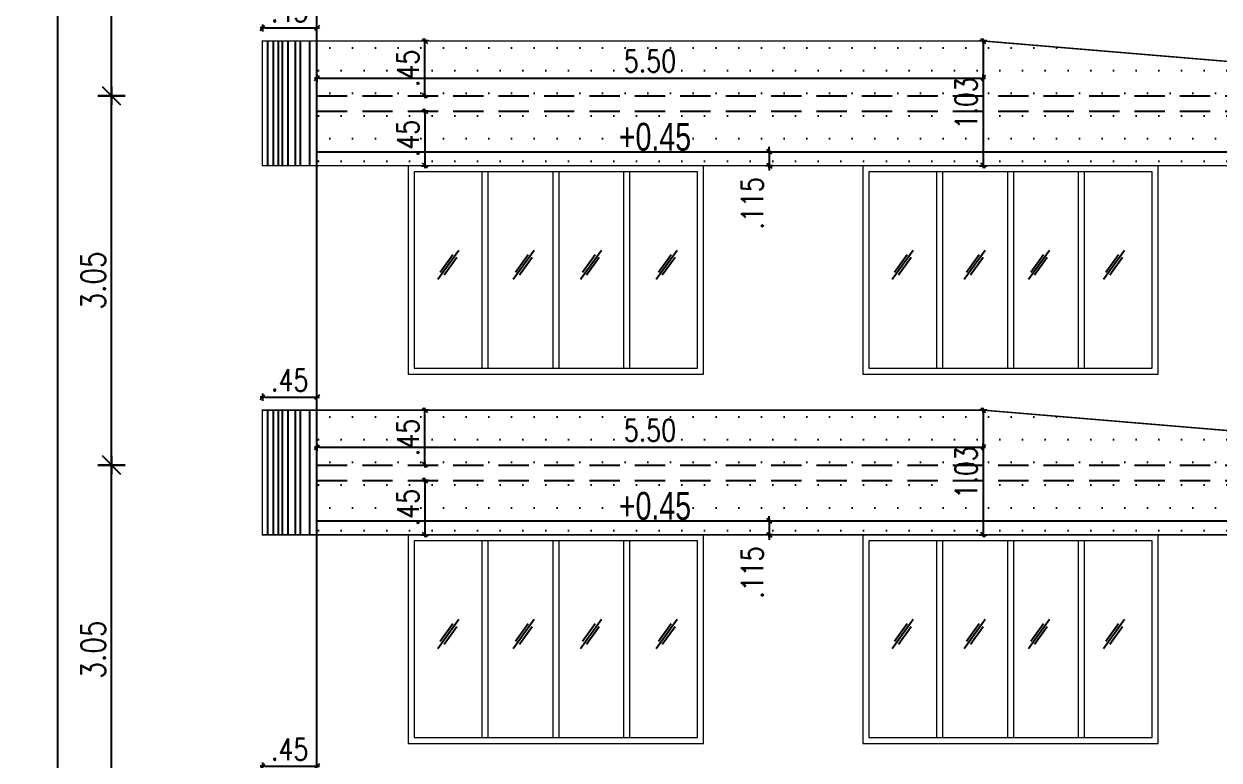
# Model space of a CAD drawing. Header units: inches. Extents: x 14235 to 14499, y 0 to 2549.
# Drawn here: x 14336.14 to 14346, y 2422.01 to 2428.1 of the extents above; entities that cross this region are included whole.
import ezdxf
from ezdxf.enums import TextEntityAlignment as Align

# ---------------------------------------------------------------- set-up
doc = ezdxf.new("R2010")
doc.units = ezdxf.units.IN
doc.header["$LTSCALE"] = 0.25
doc.header["$MEASUREMENT"] = 0
doc.header["$PDMODE"] = 35
doc.linetypes.add('1', pattern=[0])
doc.linetypes.add('DASHEDX2', pattern=[1.5, 1, -0.5])
for name, color, linetype in [('dim-details', 7, 'Continuous'), ('ELE.PROJ.', 1, 'Continuous'), ('GLASS WINDOW', 251, '1'), ('hatch', 251, 'Continuous'), ('proj-internal', 1, 'DASHEDX2'), ('wall', 7, 'Continuous'), ('WORK TEX', 6, 'Continuous'), ('WORKING DIM', 7, 'Continuous')]:
    doc.layers.add(name, color=color, linetype=linetype)
doc.layers.add('WINDOW', color=106, linetype='Continuous', lineweight=13)
doc.styles.add('ARL', font='swisscl_0.ttf')
doc.styles.add('romans', font='romans.shx', dxfattribs={"width": 0.8})
doc.dimstyles.new('121', dxfattribs={"dimscale": 0.1, "dimtxt": 1.8, "dimasz": 0.2, "dimexe": 0.03125, "dimexo": 0.25, "dimgap": 0.5, "dimtad": 1, "dimzin": 4, "dimdsep": 46, "dimtxsty": 'romans', "dimblk1": 'MINITICK', "dimblk2": 'MINITICK', "dimsah": 1, "dimcen": 1, "dimse1": 1, "dimse2": 1, "dimclrd": 252, "dimclre": 256, "dimclrt": 7, "dimadec": 3, "dimazin": 0, "dimtfac": 0.8, "dimtix": 1, "dimtmove": 2, "dimatfit": 3, "dimfxl": 0, "dimtolj": 1, "dimtzin": 3, "dimarcsym": 0})
doc.dimstyles.new('minitick-100', dxfattribs={"dimscale": 0.1, "dimtxt": 2, "dimasz": 0.75, "dimexe": 0.03125, "dimexo": 0.25, "dimgap": 0.5, "dimtad": 1, "dimzin": 4, "dimdsep": 46, "dimtxsty": 'romans', "dimblk1": 'MINITICK', "dimblk2": 'MINITICK', "dimsah": 1, "dimcen": 1, "dimse1": 1, "dimse2": 1, "dimclrd": 252, "dimclre": 256, "dimclrt": 256, "dimadec": 3, "dimazin": 0, "dimtfac": 0.8, "dimtix": 1, "dimtmove": 2, "dimatfit": 3, "dimfxl": 0, "dimtolj": 1, "dimtzin": 3, "dimarcsym": 0})

# ---------------------------------------------------------------- blocks, each defined once
blk = doc.blocks.new('MINITICK')
at = {"color": 7}
for p, q in [((0, -1.5), (0, 1.5)), ((1, 1), (-1, -1)), ((-1, 0), (1, 0))]:
    blk.add_line(p, q, dxfattribs=at)
blk = doc.blocks.new('*D733')
at = {"layer": 'Defpoints', "color": 0, "transparency": 16777216}
for p in [(14336.8589, 2424.4528), (14338.9867, 2424.4528), (14338.9747, 2421.4027)]:
    blk.add_point(p, dxfattribs=at)
at = {"layer": 'dim-details', "color": 252, "lineweight": -2, "transparency": 16777216}
blk.add_line((14336.8589, 2421.4777), (14336.8589, 2424.3778), dxfattribs=at)
at = {"layer": 'dim-details', "color": 252, "lineweight": -2, "transparency": 16777216, "xscale": 0.07500000000000001, "yscale": 0.07500000000000001, "zscale": 0.07500000000000001}
for p, rotation in [((14336.8589, 2424.4528), 90), ((14336.8589, 2421.4027), 270)]:
    blk.add_blockref('MINITICK', p, dxfattribs=dict(at, rotation=rotation))
at = {"layer": 'dim-details', "transparency": 16777216, "insert": (14336.7089, 2422.9277), "char_height": 0.2, "attachment_point": 5, "rotation": 90, "style": 'romans'}
blk.add_mtext('\\A1;3.05', dxfattribs=at)
blk = doc.blocks.new('*D734')
at = {"layer": 'Defpoints', "color": 0, "transparency": 16777216}
for p in [(14336.8589, 2427.5027), (14338.9971, 2427.5027), (14338.9867, 2424.4528)]:
    blk.add_point(p, dxfattribs=at)
at = {"layer": 'dim-details', "color": 252, "lineweight": -2, "transparency": 16777216}
blk.add_line((14336.8589, 2424.5278), (14336.8589, 2427.4277), dxfattribs=at)
at = {"layer": 'dim-details', "color": 252, "lineweight": -2, "transparency": 16777216, "xscale": 0.07500000000000001, "yscale": 0.07500000000000001, "zscale": 0.07500000000000001}
for p, rotation in [((14336.8589, 2427.5027), 90), ((14336.8589, 2424.4528), 270)]:
    blk.add_blockref('MINITICK', p, dxfattribs=dict(at, rotation=rotation))
at = {"layer": 'dim-details', "transparency": 16777216, "insert": (14336.7089, 2425.9777), "char_height": 0.2, "attachment_point": 5, "rotation": 90, "style": 'romans'}
blk.add_mtext('\\A1;3.05', dxfattribs=at)
blk = doc.blocks.new('*D735')
at = {"layer": 'Defpoints', "color": 0, "transparency": 16777216}
for p in [(14336.8589, 2430.5527), (14339.1167, 2430.5527), (14338.9971, 2427.5027)]:
    blk.add_point(p, dxfattribs=at)
at = {"layer": 'dim-details', "color": 252, "lineweight": -2, "transparency": 16777216}
blk.add_line((14336.8589, 2427.5777), (14336.8589, 2430.4777), dxfattribs=at)
at = {"layer": 'dim-details', "color": 252, "lineweight": -2, "transparency": 16777216, "xscale": 0.07500000000000001, "yscale": 0.07500000000000001, "zscale": 0.07500000000000001}
for p, rotation in [((14336.8589, 2430.5527), 90), ((14336.8589, 2427.5027), 270)]:
    blk.add_blockref('MINITICK', p, dxfattribs=dict(at, rotation=rotation))
at = {"layer": 'dim-details', "transparency": 16777216, "insert": (14336.7089, 2429.0277), "char_height": 0.2, "attachment_point": 5, "rotation": 90, "style": 'romans'}
blk.add_mtext('\\A1;3.05', dxfattribs=at)
blk = doc.blocks.new('*D745')
at = {"layer": 'Defpoints', "color": 0, "transparency": 16777216}
for p in [(14336.4174, 2454.9527), (14339.0437, 2454.9527), (14339.0437, 2414.9757)]:
    blk.add_point(p, dxfattribs=at)
at = {"layer": 'dim-details', "color": 252, "lineweight": -2, "transparency": 16777216}
blk.add_line((14336.4174, 2415.0507), (14336.4174, 2454.8777), dxfattribs=at)
at = {"layer": 'dim-details', "color": 252, "lineweight": -2, "transparency": 16777216, "xscale": 0.07500000000000001, "yscale": 0.07500000000000001, "zscale": 0.07500000000000001}
for p, rotation in [((14336.4174, 2454.9527), 90), ((14336.4174, 2414.9757), 270)]:
    blk.add_blockref('MINITICK', p, dxfattribs=dict(at, rotation=rotation))
at = {"layer": 'dim-details', "transparency": 16777216, "insert": (14336.2674, 2434.9642), "char_height": 0.2, "attachment_point": 5, "rotation": 90, "style": 'romans'}
blk.add_mtext('\\A1;39.98', dxfattribs=at)
blk = doc.blocks.new('*D1127')
at = {"layer": 'Defpoints', "color": 0, "transparency": 16777216}
for p in [(14338.5555, 2421.9637), (14338.1055, 2421.8564), (14338.5555, 2421.8564)]:
    blk.add_point(p, dxfattribs=at)
at = {"layer": 'WORKING DIM', "color": 252, "lineweight": -2, "transparency": 16777216}
blk.add_line((14338.1255, 2421.9637), (14338.5355, 2421.9637), dxfattribs=at)
at = {"layer": 'WORKING DIM', "color": 252, "lineweight": -2, "transparency": 16777216, "xscale": 0.02, "yscale": 0.02, "zscale": 0.02, "rotation": 180}
blk.add_blockref('MINITICK', (14338.1055, 2421.9637), dxfattribs=at)
at = {"layer": 'WORKING DIM', "color": 252, "lineweight": -2, "transparency": 16777216, "xscale": 0.02, "yscale": 0.02, "zscale": 0.02}
blk.add_blockref('MINITICK', (14338.5555, 2421.9637), dxfattribs=at)
at = {"layer": 'WORKING DIM', "color": 7, "transparency": 16777216, "insert": (14338.3305, 2422.1037), "char_height": 0.18, "attachment_point": 5, "style": 'romans'}
blk.add_mtext('\\A1;.45', dxfattribs=at)
blk = doc.blocks.new('*D1128')
at = {"layer": 'Defpoints', "color": 0, "transparency": 16777216}
for p in [(14338.5555, 2422.2231), (14344.0555, 2421.8564), (14344.0555, 2421.5498)]:
    blk.add_point(p, dxfattribs=at)
at = {"layer": 'WORKING DIM', "color": 252, "lineweight": -2, "transparency": 16777216}
blk.add_line((14338.5755, 2421.5498), (14344.0355, 2421.5498), dxfattribs=at)
at = {"layer": 'WORKING DIM', "color": 252, "lineweight": -2, "transparency": 16777216, "xscale": 0.02, "yscale": 0.02, "zscale": 0.02, "rotation": 180}
blk.add_blockref('MINITICK', (14338.5555, 2421.5498), dxfattribs=at)
at = {"layer": 'WORKING DIM', "color": 252, "lineweight": -2, "transparency": 16777216, "xscale": 0.02, "yscale": 0.02, "zscale": 0.02}
blk.add_blockref('MINITICK', (14344.0555, 2421.5498), dxfattribs=at)
at = {"layer": 'WORKING DIM', "color": 7, "transparency": 16777216, "insert": (14341.3055, 2421.6898), "char_height": 0.18, "attachment_point": 5, "style": 'romans'}
blk.add_mtext('\\A1;5.50', dxfattribs=at)
blk = doc.blocks.new('*D1138')
at = {"layer": 'Defpoints', "color": 0, "transparency": 16777216}
for p in [(14338.5555, 2425.0137), (14338.1055, 2424.9064), (14338.5555, 2424.9064)]:
    blk.add_point(p, dxfattribs=at)
at = {"layer": 'WORKING DIM', "color": 252, "lineweight": -2, "transparency": 16777216}
blk.add_line((14338.1255, 2425.0137), (14338.5355, 2425.0137), dxfattribs=at)
at = {"layer": 'WORKING DIM', "color": 252, "lineweight": -2, "transparency": 16777216, "xscale": 0.02, "yscale": 0.02, "zscale": 0.02, "rotation": 180}
blk.add_blockref('MINITICK', (14338.1055, 2425.0137), dxfattribs=at)
at = {"layer": 'WORKING DIM', "color": 252, "lineweight": -2, "transparency": 16777216, "xscale": 0.02, "yscale": 0.02, "zscale": 0.02}
blk.add_blockref('MINITICK', (14338.5555, 2425.0137), dxfattribs=at)
at = {"layer": 'WORKING DIM', "color": 7, "transparency": 16777216, "insert": (14338.3305, 2425.1537), "char_height": 0.18, "attachment_point": 5, "style": 'romans'}
blk.add_mtext('\\A1;.45', dxfattribs=at)
blk = doc.blocks.new('*D1139')
at = {"layer": 'Defpoints', "color": 0, "transparency": 16777216}
for p in [(14338.5555, 2425.2731), (14344.0555, 2424.9064), (14344.0555, 2424.5998)]:
    blk.add_point(p, dxfattribs=at)
at = {"layer": 'WORKING DIM', "color": 252, "lineweight": -2, "transparency": 16777216}
blk.add_line((14338.5755, 2424.5998), (14344.0355, 2424.5998), dxfattribs=at)
at = {"layer": 'WORKING DIM', "color": 252, "lineweight": -2, "transparency": 16777216, "xscale": 0.02, "yscale": 0.02, "zscale": 0.02, "rotation": 180}
blk.add_blockref('MINITICK', (14338.5555, 2424.5998), dxfattribs=at)
at = {"layer": 'WORKING DIM', "color": 252, "lineweight": -2, "transparency": 16777216, "xscale": 0.02, "yscale": 0.02, "zscale": 0.02}
blk.add_blockref('MINITICK', (14344.0555, 2424.5998), dxfattribs=at)
at = {"layer": 'WORKING DIM', "color": 7, "transparency": 16777216, "insert": (14341.3055, 2424.7398), "char_height": 0.18, "attachment_point": 5, "style": 'romans'}
blk.add_mtext('\\A1;5.50', dxfattribs=at)
blk = doc.blocks.new('*D1140')
at = {"layer": 'Defpoints', "color": 0, "transparency": 16777216}
for p in [(14344.0555, 2424.9064), (14344.0555, 2423.8757), (14344.0555, 2423.8757)]:
    blk.add_point(p, dxfattribs=at)
at = {"layer": 'WORKING DIM', "color": 252, "lineweight": -2, "transparency": 16777216}
blk.add_line((14344.0555, 2424.8864), (14344.0555, 2423.8957), dxfattribs=at)
at = {"layer": 'WORKING DIM', "color": 252, "lineweight": -2, "transparency": 16777216, "xscale": 0.02, "yscale": 0.02, "zscale": 0.02}
for p, rotation in [((14344.0555, 2424.9064), 90), ((14344.0555, 2423.8757), 270)]:
    blk.add_blockref('MINITICK', p, dxfattribs=dict(at, rotation=rotation))
at = {"layer": 'WORKING DIM', "color": 7, "transparency": 16777216, "insert": (14343.9155, 2424.3911), "char_height": 0.18, "attachment_point": 5, "rotation": 90, "style": 'romans'}
blk.add_mtext('\\A1;1.03', dxfattribs=at)
blk = doc.blocks.new('*D1141')
at = {"layer": 'Defpoints', "color": 0, "transparency": 16777216}
for p in [(14339.3302, 2424.9064), (14339.4476, 2424.9064), (14339.3302, 2424.4528)]:
    blk.add_point(p, dxfattribs=at)
at = {"layer": 'WORKING DIM', "color": 252, "lineweight": -2, "transparency": 16777216}
blk.add_line((14339.4476, 2424.4728), (14339.4476, 2424.8864), dxfattribs=at)
at = {"layer": 'WORKING DIM', "color": 252, "lineweight": -2, "transparency": 16777216, "xscale": 0.02, "yscale": 0.02, "zscale": 0.02}
for p, rotation in [((14339.4476, 2424.9064), 90), ((14339.4476, 2424.4528), 270)]:
    blk.add_blockref('MINITICK', p, dxfattribs=dict(at, rotation=rotation))
at = {"layer": 'WORKING DIM', "color": 7, "transparency": 16777216, "insert": (14339.3076, 2424.6796), "char_height": 0.18, "attachment_point": 5, "rotation": 90, "style": 'romans'}
blk.add_mtext('\\A1;.45', dxfattribs=at)
blk = doc.blocks.new('*D1142')
at = {"layer": 'Defpoints', "color": 0, "transparency": 16777216}
for p in [(14339.5969, 2424.3257), (14339.4476, 2423.8757), (14339.5969, 2423.8757)]:
    blk.add_point(p, dxfattribs=at)
at = {"layer": 'WORKING DIM', "color": 252, "lineweight": -2, "transparency": 16777216}
blk.add_line((14339.4476, 2424.3057), (14339.4476, 2423.8957), dxfattribs=at)
at = {"layer": 'WORKING DIM', "color": 252, "lineweight": -2, "transparency": 16777216, "xscale": 0.02, "yscale": 0.02, "zscale": 0.02}
for p, rotation in [((14339.4476, 2424.3257), 90), ((14339.4476, 2423.8757), 270)]:
    blk.add_blockref('MINITICK', p, dxfattribs=dict(at, rotation=rotation))
at = {"layer": 'WORKING DIM', "color": 7, "transparency": 16777216, "insert": (14339.3076, 2424.1007), "char_height": 0.18, "attachment_point": 5, "rotation": 90, "style": 'romans'}
blk.add_mtext('\\A1;.45', dxfattribs=at)
blk = doc.blocks.new('*D1146')
at = {"layer": 'Defpoints', "color": 0, "transparency": 16777216}
for p in [(14339.3302, 2424.9064), (14359.5003, 2424.9064), (14359.6176, 2424.4528)]:
    blk.add_point(p, dxfattribs=at)
at = {"layer": 'WORKING DIM', "color": 252, "lineweight": -2, "transparency": 16777216}
blk.add_line((14359.5003, 2424.4728), (14359.5003, 2424.8864), dxfattribs=at)
at = {"layer": 'WORKING DIM', "color": 252, "lineweight": -2, "transparency": 16777216, "xscale": 0.02, "yscale": 0.02, "zscale": 0.02}
for p, rotation in [((14359.5003, 2424.9064), 90), ((14359.5003, 2424.4528), 270)]:
    blk.add_blockref('MINITICK', p, dxfattribs=dict(at, rotation=rotation))
at = {"layer": 'WORKING DIM', "color": 7, "transparency": 16777216, "insert": (14359.3603, 2424.6796), "char_height": 0.18, "attachment_point": 5, "rotation": 90, "style": 'romans'}
blk.add_mtext('\\A1;.45', dxfattribs=at)
blk = doc.blocks.new('*D1147')
at = {"layer": 'Defpoints', "color": 0, "transparency": 16777216}
for p in [(14359.3509, 2424.3257), (14339.5969, 2423.8757), (14359.5003, 2423.8757)]:
    blk.add_point(p, dxfattribs=at)
at = {"layer": 'WORKING DIM', "color": 252, "lineweight": -2, "transparency": 16777216}
blk.add_line((14359.5003, 2424.3057), (14359.5003, 2423.8957), dxfattribs=at)
at = {"layer": 'WORKING DIM', "color": 252, "lineweight": -2, "transparency": 16777216, "xscale": 0.02, "yscale": 0.02, "zscale": 0.02}
for p, rotation in [((14359.5003, 2424.3257), 90), ((14359.5003, 2423.8757), 270)]:
    blk.add_blockref('MINITICK', p, dxfattribs=dict(at, rotation=rotation))
at = {"layer": 'WORKING DIM', "color": 7, "transparency": 16777216, "insert": (14359.3603, 2424.1007), "char_height": 0.18, "attachment_point": 5, "rotation": 90, "style": 'romans'}
blk.add_mtext('\\A1;.45', dxfattribs=at)
blk = doc.blocks.new('*D1149')
at = {"layer": 'Defpoints', "color": 0, "transparency": 16777216}
for p in [(14338.5555, 2428.0637), (14338.1055, 2427.9564), (14338.5555, 2427.9564)]:
    blk.add_point(p, dxfattribs=at)
at = {"layer": 'WORKING DIM', "color": 252, "lineweight": -2, "transparency": 16777216}
blk.add_line((14338.1255, 2428.0637), (14338.5355, 2428.0637), dxfattribs=at)
at = {"layer": 'WORKING DIM', "color": 252, "lineweight": -2, "transparency": 16777216, "xscale": 0.02, "yscale": 0.02, "zscale": 0.02, "rotation": 180}
blk.add_blockref('MINITICK', (14338.1055, 2428.0637), dxfattribs=at)
at = {"layer": 'WORKING DIM', "color": 252, "lineweight": -2, "transparency": 16777216, "xscale": 0.02, "yscale": 0.02, "zscale": 0.02}
blk.add_blockref('MINITICK', (14338.5555, 2428.0637), dxfattribs=at)
at = {"layer": 'WORKING DIM', "color": 7, "transparency": 16777216, "insert": (14338.3305, 2428.2037), "char_height": 0.18, "attachment_point": 5, "style": 'romans'}
blk.add_mtext('\\A1;.45', dxfattribs=at)
blk = doc.blocks.new('*D1150')
at = {"layer": 'Defpoints', "color": 0, "transparency": 16777216}
for p in [(14338.5555, 2428.3231), (14344.0555, 2427.9564), (14344.0555, 2427.6498)]:
    blk.add_point(p, dxfattribs=at)
at = {"layer": 'WORKING DIM', "color": 252, "lineweight": -2, "transparency": 16777216}
blk.add_line((14338.5755, 2427.6498), (14344.0355, 2427.6498), dxfattribs=at)
at = {"layer": 'WORKING DIM', "color": 252, "lineweight": -2, "transparency": 16777216, "xscale": 0.02, "yscale": 0.02, "zscale": 0.02, "rotation": 180}
blk.add_blockref('MINITICK', (14338.5555, 2427.6498), dxfattribs=at)
at = {"layer": 'WORKING DIM', "color": 252, "lineweight": -2, "transparency": 16777216, "xscale": 0.02, "yscale": 0.02, "zscale": 0.02}
blk.add_blockref('MINITICK', (14344.0555, 2427.6498), dxfattribs=at)
at = {"layer": 'WORKING DIM', "color": 7, "transparency": 16777216, "insert": (14341.3055, 2427.7898), "char_height": 0.18, "attachment_point": 5, "style": 'romans'}
blk.add_mtext('\\A1;5.50', dxfattribs=at)
blk = doc.blocks.new('*D1151')
at = {"layer": 'Defpoints', "color": 0, "transparency": 16777216}
for p in [(14344.0555, 2427.9564), (14344.0555, 2426.9257), (14344.0555, 2426.9257)]:
    blk.add_point(p, dxfattribs=at)
at = {"layer": 'WORKING DIM', "color": 252, "lineweight": -2, "transparency": 16777216}
blk.add_line((14344.0555, 2427.9364), (14344.0555, 2426.9457), dxfattribs=at)
at = {"layer": 'WORKING DIM', "color": 252, "lineweight": -2, "transparency": 16777216, "xscale": 0.02, "yscale": 0.02, "zscale": 0.02}
for p, rotation in [((14344.0555, 2427.9564), 90), ((14344.0555, 2426.9257), 270)]:
    blk.add_blockref('MINITICK', p, dxfattribs=dict(at, rotation=rotation))
at = {"layer": 'WORKING DIM', "color": 7, "transparency": 16777216, "insert": (14343.9155, 2427.4411), "char_height": 0.18, "attachment_point": 5, "rotation": 90, "style": 'romans'}
blk.add_mtext('\\A1;1.03', dxfattribs=at)
blk = doc.blocks.new('*D1152')
at = {"layer": 'Defpoints', "color": 0, "transparency": 16777216}
for p in [(14339.3302, 2427.9564), (14339.4476, 2427.9564), (14339.3302, 2427.5027)]:
    blk.add_point(p, dxfattribs=at)
at = {"layer": 'WORKING DIM', "color": 252, "lineweight": -2, "transparency": 16777216}
blk.add_line((14339.4476, 2427.5227), (14339.4476, 2427.9364), dxfattribs=at)
at = {"layer": 'WORKING DIM', "color": 252, "lineweight": -2, "transparency": 16777216, "xscale": 0.02, "yscale": 0.02, "zscale": 0.02}
for p, rotation in [((14339.4476, 2427.9564), 90), ((14339.4476, 2427.5027), 270)]:
    blk.add_blockref('MINITICK', p, dxfattribs=dict(at, rotation=rotation))
at = {"layer": 'WORKING DIM', "color": 7, "transparency": 16777216, "insert": (14339.3076, 2427.7296), "char_height": 0.18, "attachment_point": 5, "rotation": 90, "style": 'romans'}
blk.add_mtext('\\A1;.45', dxfattribs=at)
blk = doc.blocks.new('*D1153')
at = {"layer": 'Defpoints', "color": 0, "transparency": 16777216}
for p in [(14339.5969, 2427.3757), (14339.4476, 2426.9257), (14339.5969, 2426.9257)]:
    blk.add_point(p, dxfattribs=at)
at = {"layer": 'WORKING DIM', "color": 252, "lineweight": -2, "transparency": 16777216}
blk.add_line((14339.4476, 2427.3557), (14339.4476, 2426.9457), dxfattribs=at)
at = {"layer": 'WORKING DIM', "color": 252, "lineweight": -2, "transparency": 16777216, "xscale": 0.02, "yscale": 0.02, "zscale": 0.02}
for p, rotation in [((14339.4476, 2427.3757), 90), ((14339.4476, 2426.9257), 270)]:
    blk.add_blockref('MINITICK', p, dxfattribs=dict(at, rotation=rotation))
at = {"layer": 'WORKING DIM', "color": 7, "transparency": 16777216, "insert": (14339.3076, 2427.1507), "char_height": 0.18, "attachment_point": 5, "rotation": 90, "style": 'romans'}
blk.add_mtext('\\A1;.45', dxfattribs=at)
blk = doc.blocks.new('*D1157')
at = {"layer": 'Defpoints', "color": 0, "transparency": 16777216}
for p in [(14339.3302, 2427.9564), (14359.5003, 2427.9564), (14359.6176, 2427.5027)]:
    blk.add_point(p, dxfattribs=at)
at = {"layer": 'WORKING DIM', "color": 252, "lineweight": -2, "transparency": 16777216}
blk.add_line((14359.5003, 2427.5227), (14359.5003, 2427.9364), dxfattribs=at)
at = {"layer": 'WORKING DIM', "color": 252, "lineweight": -2, "transparency": 16777216, "xscale": 0.02, "yscale": 0.02, "zscale": 0.02}
for p, rotation in [((14359.5003, 2427.9564), 90), ((14359.5003, 2427.5027), 270)]:
    blk.add_blockref('MINITICK', p, dxfattribs=dict(at, rotation=rotation))
at = {"layer": 'WORKING DIM', "color": 7, "transparency": 16777216, "insert": (14359.3603, 2427.7296), "char_height": 0.18, "attachment_point": 5, "rotation": 90, "style": 'romans'}
blk.add_mtext('\\A1;.45', dxfattribs=at)
blk = doc.blocks.new('*D1158')
at = {"layer": 'Defpoints', "color": 0, "transparency": 16777216}
for p in [(14359.3509, 2427.3757), (14339.5969, 2426.9257), (14359.5003, 2426.9257)]:
    blk.add_point(p, dxfattribs=at)
at = {"layer": 'WORKING DIM', "color": 252, "lineweight": -2, "transparency": 16777216}
blk.add_line((14359.5003, 2427.3557), (14359.5003, 2426.9457), dxfattribs=at)
at = {"layer": 'WORKING DIM', "color": 252, "lineweight": -2, "transparency": 16777216, "xscale": 0.02, "yscale": 0.02, "zscale": 0.02}
for p, rotation in [((14359.5003, 2427.3757), 90), ((14359.5003, 2426.9257), 270)]:
    blk.add_blockref('MINITICK', p, dxfattribs=dict(at, rotation=rotation))
at = {"layer": 'WORKING DIM', "color": 7, "transparency": 16777216, "insert": (14359.3603, 2427.1507), "char_height": 0.18, "attachment_point": 5, "rotation": 90, "style": 'romans'}
blk.add_mtext('\\A1;.45', dxfattribs=at)
blk = doc.blocks.new('*D1506')
at = {"layer": 'Defpoints', "color": 0, "transparency": 16777216}
for p in [(14341.9847, 2423.9907), (14341.9847, 2423.8757), (14342.2904, 2423.8757)]:
    blk.add_point(p, dxfattribs=at)
at = {"layer": 'WORKING DIM', "color": 252, "lineweight": -2, "transparency": 16777216}
for p, q in [((14342.2904, 2424.0107), (14342.2904, 2424.0307)), ((14342.2904, 2423.9907), (14342.2904, 2423.8757)), ((14342.2904, 2423.8557), (14342.2904, 2423.8357))]:
    blk.add_line(p, q, dxfattribs=at)
at = {"layer": 'WORKING DIM', "color": 252, "lineweight": -2, "transparency": 16777216, "xscale": 0.02, "yscale": 0.02, "zscale": 0.02}
for p, rotation in [((14342.2904, 2423.9907), 270), ((14342.2904, 2423.8757), 90)]:
    blk.add_blockref('MINITICK', p, dxfattribs=dict(at, rotation=rotation))
at = {"layer": 'WORKING DIM', "color": 7, "transparency": 16777216, "insert": (14342.1504, 2423.5644), "char_height": 0.18, "attachment_point": 5, "rotation": 90, "style": 'romans'}
blk.add_mtext('\\A1;.115', dxfattribs=at)
blk = doc.blocks.new('*D1508')
at = {"layer": 'Defpoints', "color": 0, "transparency": 16777216}
for p in [(14341.9847, 2427.0407), (14341.9847, 2426.9257), (14342.2904, 2426.9257)]:
    blk.add_point(p, dxfattribs=at)
at = {"layer": 'WORKING DIM', "color": 252, "lineweight": -2, "transparency": 16777216}
for p, q in [((14342.2904, 2427.0607), (14342.2904, 2427.0807)), ((14342.2904, 2427.0407), (14342.2904, 2426.9257)), ((14342.2904, 2426.9057), (14342.2904, 2426.8857))]:
    blk.add_line(p, q, dxfattribs=at)
at = {"layer": 'WORKING DIM', "color": 252, "lineweight": -2, "transparency": 16777216, "xscale": 0.02, "yscale": 0.02, "zscale": 0.02}
for p, rotation in [((14342.2904, 2427.0407), 270), ((14342.2904, 2426.9257), 90)]:
    blk.add_blockref('MINITICK', p, dxfattribs=dict(at, rotation=rotation))
at = {"layer": 'WORKING DIM', "color": 7, "transparency": 16777216, "insert": (14342.1504, 2426.6144), "char_height": 0.18, "attachment_point": 5, "rotation": 90, "style": 'romans'}
blk.add_mtext('\\A1;.115', dxfattribs=at)

msp = doc.modelspace()

# ---------------------------------------------------------------- hatches: boundary and pattern name
at = {"layer": 'hatch', "true_color": 0xc7b399}
h = msp.add_hatch(dxfattribs=at)
h.set_pattern_fill('DOTS', color=253, scale=3)
h.set_pattern_definition([(0, (-42.02476, 9.15), (0.09375, 0.1875), [0, -0.1875])])
h.paths.add_polyline_path([(14349.4739, 2427.5027), (14344.0555, 2427.9564), (14338.5555, 2427.9564), (14338.5555, 2426.9257), (14349.4739, 2426.9257)])
h = msp.add_hatch(dxfattribs=at)
h.set_pattern_fill('DOTS', color=253, scale=3)
h.set_pattern_definition([(0, (-42.02476, 6.10003), (0.09375, 0.1875), [0, -0.1875])])
h.paths.add_polyline_path([(14349.4739, 2424.4528), (14344.0555, 2424.9064), (14338.5555, 2424.9064), (14338.5555, 2423.8757), (14349.4739, 2423.8757)])

# ---------------------------------------------------------------- linework, layer by layer
at = {"layer": 'ELE.PROJ.', "color": 8}
for p, q in [((14338.1464, 2427.9564), (14338.1464, 2426.9257)), ((14338.195, 2427.9564), (14338.195, 2426.9257)), ((14338.2361, 2427.9564), (14338.2361, 2426.9257)), ((14338.2697, 2427.9564), (14338.2697, 2426.9257)), ((14338.3158, 2427.9564), (14338.3158, 2426.9257)), ((14338.3767, 2427.9564), (14338.3767, 2426.9257)), ((14338.4167, 2427.9564), (14338.4167, 2426.9257)), ((14338.4948, 2427.9564), (14338.4948, 2426.9257)), ((14338.1464, 2424.9064), (14338.1464, 2423.8757)), ((14338.195, 2424.9064), (14338.195, 2423.8757)), ((14338.2361, 2424.9064), (14338.2361, 2423.8757)), ((14338.2697, 2424.9064), (14338.2697, 2423.8757)), ((14338.3158, 2424.9064), (14338.3158, 2423.8757)), ((14338.3767, 2424.9064), (14338.3767, 2423.8757)), ((14338.4167, 2424.9064), (14338.4167, 2423.8757)), ((14338.4948, 2424.9064), (14338.4948, 2423.8757))]:
    msp.add_line(p, q, dxfattribs=at)
at = {"layer": 'ELE.PROJ.'}
for p, q in [((14338.5555, 2427.0407), (14360.3924, 2427.0407)), ((14338.5555, 2423.9907), (14360.3924, 2423.9907))]:
    msp.add_line(p, q, dxfattribs=at)
at = {"layer": 'ELE.PROJ.', "const_width": 0.012}
for points in [[(14349.4739, 2426.9257), (14338.1055, 2426.9257), (14338.1055, 2427.9564), (14344.0555, 2427.9564), (14349.4739, 2427.5027)], [(14349.4739, 2423.8757), (14338.1055, 2423.8757), (14338.1055, 2424.9064), (14344.0555, 2424.9064), (14349.4739, 2424.4528)]]:
    msp.add_lwpolyline(points, close=True, dxfattribs=at)
at = {"layer": 'GLASS WINDOW', "color": 4, "ltscale": 200}
for p, q in [((14339.7284, 2426.2259), (14339.5547, 2425.9844)), ((14340.3502, 2426.2259), (14340.1766, 2425.9844)), ((14340.904, 2426.2259), (14340.7304, 2425.9844)), ((14341.5303, 2426.2259), (14341.3566, 2425.9844)), ((14343.4793, 2426.2259), (14343.3056, 2425.9844)), ((14344.0736, 2426.2259), (14343.8999, 2425.9844)), ((14344.6039, 2426.2259), (14344.4303, 2425.9844)), ((14345.2238, 2426.2259), (14345.0501, 2425.9844)), ((14339.6778, 2426.1898), (14339.5728, 2426.0438)), ((14339.7103, 2426.1665), (14339.6053, 2426.0205)), ((14340.2996, 2426.1898), (14340.1947, 2426.0438)), ((14340.3321, 2426.1665), (14340.2271, 2426.0205)), ((14340.8535, 2426.1898), (14340.7485, 2426.0438)), ((14340.8859, 2426.1665), (14340.781, 2426.0205)), ((14341.4797, 2426.1898), (14341.3747, 2426.0438)), ((14341.5122, 2426.1665), (14341.4072, 2426.0205)), ((14343.4287, 2426.1898), (14343.3237, 2426.0438)), ((14343.4612, 2426.1665), (14343.3562, 2426.0205)), ((14344.023, 2426.1898), (14343.918, 2426.0438)), ((14344.0555, 2426.1665), (14343.9505, 2426.0205)), ((14344.5534, 2426.1898), (14344.4484, 2426.0438)), ((14344.5858, 2426.1665), (14344.4809, 2426.0205)), ((14345.1732, 2426.1898), (14345.0682, 2426.0438)), ((14345.2057, 2426.1665), (14345.1007, 2426.0205)), ((14339.7284, 2423.1759), (14339.5547, 2422.9344)), ((14340.3502, 2423.1759), (14340.1766, 2422.9344)), ((14340.904, 2423.1759), (14340.7304, 2422.9344)), ((14341.5303, 2423.1759), (14341.3566, 2422.9344)), ((14343.4793, 2423.1759), (14343.3056, 2422.9344)), ((14344.0736, 2423.1759), (14343.8999, 2422.9344)), ((14344.6039, 2423.1759), (14344.4303, 2422.9344)), ((14345.2238, 2423.1759), (14345.0501, 2422.9344)), ((14339.6778, 2423.1398), (14339.5728, 2422.9938)), ((14339.7103, 2423.1164), (14339.6053, 2422.9705)), ((14340.2996, 2423.1398), (14340.1947, 2422.9938)), ((14340.3321, 2423.1164), (14340.2271, 2422.9705)), ((14340.8535, 2423.1398), (14340.7485, 2422.9938)), ((14340.8859, 2423.1164), (14340.781, 2422.9705)), ((14341.4797, 2423.1398), (14341.3747, 2422.9938)), ((14341.5122, 2423.1164), (14341.4072, 2422.9705)), ((14343.4287, 2423.1398), (14343.3237, 2422.9938)), ((14343.4612, 2423.1164), (14343.3562, 2422.9705)), ((14344.023, 2423.1398), (14343.918, 2422.9938)), ((14344.0555, 2423.1164), (14343.9505, 2422.9705)), ((14344.5534, 2423.1398), (14344.4484, 2422.9938)), ((14344.5858, 2423.1164), (14344.4809, 2422.9705)), ((14345.1732, 2423.1398), (14345.0682, 2422.9938)), ((14345.2057, 2423.1164), (14345.1007, 2422.9705))]:
    msp.add_line(p, q, dxfattribs=at)
at = {"layer": 'proj-internal', "color": 251}
for p, q in [((14338.5555, 2427.5027), (14360.3924, 2427.5027)), ((14338.5555, 2427.3757), (14360.3924, 2427.3757)), ((14338.5555, 2424.4528), (14360.3924, 2424.4528)), ((14338.5555, 2424.3257), (14360.3924, 2424.3257))]:
    msp.add_line(p, q, dxfattribs=at)
at = {"layer": 'wall'}
msp.add_line((14338.5555, 2414.9757), (14338.5555, 2456.1027), dxfattribs=at)
at = {"layer": 'WINDOW'}
for p, q in [((14339.9174, 2426.8757), (14339.9174, 2425.2528)), ((14339.9674, 2426.8757), (14339.9674, 2425.2528)), ((14340.5022, 2426.8757), (14340.5022, 2425.2528)), ((14340.5522, 2426.8757), (14340.5522, 2425.2528)), ((14341.0869, 2426.8757), (14341.0869, 2425.2528)), ((14341.1369, 2426.8757), (14341.1369, 2425.2528)), ((14343.6712, 2426.8757), (14343.6712, 2425.2528)), ((14343.7212, 2426.8757), (14343.7212, 2425.2528)), ((14344.256, 2426.8757), (14344.256, 2425.2528)), ((14344.306, 2426.8757), (14344.306, 2425.2528)), ((14344.8407, 2426.8757), (14344.8407, 2425.2528)), ((14344.8907, 2426.8757), (14344.8907, 2425.2528)), ((14339.9174, 2423.8257), (14339.9174, 2422.2027)), ((14339.9674, 2423.8257), (14339.9674, 2422.2027)), ((14340.5022, 2423.8257), (14340.5022, 2422.2027)), ((14340.5522, 2423.8257), (14340.5522, 2422.2027)), ((14341.0869, 2423.8257), (14341.0869, 2422.2027)), ((14341.1369, 2423.8257), (14341.1369, 2422.2027)), ((14343.6712, 2423.8257), (14343.6712, 2422.2027)), ((14343.7212, 2423.8257), (14343.7212, 2422.2027)), ((14344.256, 2423.8257), (14344.256, 2422.2027)), ((14344.306, 2423.8257), (14344.306, 2422.2027)), ((14344.8407, 2423.8257), (14344.8407, 2422.2027)), ((14344.8907, 2423.8257), (14344.8907, 2422.2027))]:
    msp.add_line(p, q, dxfattribs=at)
for points in [[(14339.3077, 2425.2028), (14341.7467, 2425.2028), (14341.7467, 2426.9257), (14339.3077, 2426.9257)], [(14343.0615, 2425.2028), (14345.5005, 2425.2028), (14345.5005, 2426.9257), (14343.0615, 2426.9257)], [(14339.3577, 2425.2528), (14341.6967, 2425.2528), (14341.6967, 2426.8757), (14339.3577, 2426.8757)], [(14343.1115, 2425.2528), (14345.4505, 2425.2528), (14345.4505, 2426.8757), (14343.1115, 2426.8757)], [(14339.3077, 2422.1527), (14341.7467, 2422.1527), (14341.7467, 2423.8757), (14339.3077, 2423.8757)], [(14343.0615, 2422.1527), (14345.5005, 2422.1527), (14345.5005, 2423.8757), (14343.0615, 2423.8757)], [(14339.3577, 2422.2027), (14341.6967, 2422.2027), (14341.6967, 2423.8257), (14339.3577, 2423.8257)], [(14343.1115, 2422.2027), (14345.4505, 2422.2027), (14345.4505, 2423.8257), (14343.1115, 2423.8257)]]:
    msp.add_lwpolyline(points, close=True, dxfattribs=at)

# ---------------------------------------------------------------- texts
at = {"layer": 'WORK TEX', "color": 7, "style": 'ARL'}
for p in [(14341.3791, 2427.1649), (14341.3791, 2424.115)]:
    msp.add_text('+0.45 ', height=0.23, dxfattribs=at).set_placement(p, align=Align.MIDDLE_CENTER)

# ---------------------------------------------------------------- dimensions: what is measured, and where the dimension line sits
at = {"layer": 'dim-details'}
for base, p1, p2, picture, middle in [((14336.4174, 2454.9527), (14339.0437, 2414.9757), (14339.0437, 2454.9527), '*D745', (14336.2674, 2434.9642)), ((14336.8589, 2430.5527), (14338.9971, 2427.5027), (14339.1167, 2430.5527), '*D735', (14336.7089, 2429.0277)), ((14336.8589, 2427.5027), (14338.9867, 2424.4528), (14338.9971, 2427.5027), '*D734', (14336.7089, 2425.9777)), ((14336.8589, 2424.4528), (14338.9747, 2421.4027), (14338.9867, 2424.4528), '*D733', (14336.7089, 2422.9277))]:
    dim = msp.add_linear_dim(base=base, p1=p1, p2=p2, angle=90, dimstyle='minitick-100', dxfattribs=at)
    dim.commit()
    dim.dimension.update_dxf_attribs({"geometry": picture, "text_midpoint": middle})
at = {"layer": 'WORKING DIM'}
for base, p1, p2, picture, middle in [((14338.5555, 2428.0637), (14338.1055, 2427.9564), (14338.5555, 2427.9564), '*D1149', (14338.3305, 2428.2037)), ((14344.0555, 2427.6498), (14338.5555, 2428.3231), (14344.0555, 2427.9564), '*D1150', (14341.3055, 2427.7898)), ((14338.5555, 2425.0137), (14338.1055, 2424.9064), (14338.5555, 2424.9064), '*D1138', (14338.3305, 2425.1537)), ((14344.0555, 2424.5998), (14338.5555, 2425.2731), (14344.0555, 2424.9064), '*D1139', (14341.3055, 2424.7398)), ((14338.5555, 2421.9637), (14338.1055, 2421.8564), (14338.5555, 2421.8564), '*D1127', (14338.3305, 2422.1037)), ((14344.0555, 2421.5498), (14338.5555, 2422.2231), (14344.0555, 2421.8564), '*D1128', (14341.3055, 2421.6898))]:
    dim = msp.add_linear_dim(base=base, p1=p1, p2=p2, dimstyle='121', override={"dimfxl": 0.18, "dimfxlon": 1}, dxfattribs=at)
    dim.commit()
    dim.dimension.update_dxf_attribs({"geometry": picture, "text_midpoint": middle})
for base, p1, p2, picture, middle in [((14339.4476, 2427.9564), (14339.3302, 2427.5027), (14339.3302, 2427.9564), '*D1152', (14339.3076, 2427.7296)), ((14359.5003, 2427.9564), (14359.6176, 2427.5027), (14339.3302, 2427.9564), '*D1157', (14359.3603, 2427.7296)), ((14344.0555, 2426.9257), (14344.0555, 2427.9564), (14344.0555, 2426.9257), '*D1151', (14343.9155, 2427.4411)), ((14339.4476, 2426.9257), (14339.5969, 2427.3757), (14339.5969, 2426.9257), '*D1153', (14339.3076, 2427.1507)), ((14359.5003, 2426.9257), (14359.3509, 2427.3757), (14339.5969, 2426.9257), '*D1158', (14359.3603, 2427.1507)), ((14339.4476, 2424.9064), (14339.3302, 2424.4528), (14339.3302, 2424.9064), '*D1141', (14339.3076, 2424.6796)), ((14359.5003, 2424.9064), (14359.6176, 2424.4528), (14339.3302, 2424.9064), '*D1146', (14359.3603, 2424.6796)), ((14344.0555, 2423.8757), (14344.0555, 2424.9064), (14344.0555, 2423.8757), '*D1140', (14343.9155, 2424.3911)), ((14339.4476, 2423.8757), (14339.5969, 2424.3257), (14339.5969, 2423.8757), '*D1142', (14339.3076, 2424.1007)), ((14359.5003, 2423.8757), (14359.3509, 2424.3257), (14339.5969, 2423.8757), '*D1147', (14359.3603, 2424.1007))]:
    dim = msp.add_linear_dim(base=base, p1=p1, p2=p2, angle=90, dimstyle='121', override={"dimfxl": 0.18, "dimfxlon": 1}, dxfattribs=at)
    dim.commit()
    dim.dimension.update_dxf_attribs({"geometry": picture, "text_midpoint": middle})
for base, p1, p2, picture, middle in [((14342.2904, 2426.9257), (14341.9847, 2427.0407), (14341.9847, 2426.9257), '*D1508', (14342.1504, 2426.6144)), ((14342.2904, 2423.8757), (14341.9847, 2423.9907), (14341.9847, 2423.8757), '*D1506', (14342.1504, 2423.5644))]:
    dim = msp.add_linear_dim(base=base, p1=p1, p2=p2, angle=90, text='.115', dimstyle='121', override={"dimfxl": 0.18, "dimfxlon": 1}, dxfattribs=at)
    dim.commit()
    dim.dimension.update_dxf_attribs({"geometry": picture, "text_midpoint": middle, "dimtype": 160})

doc.saveas('drawing.dxf')
